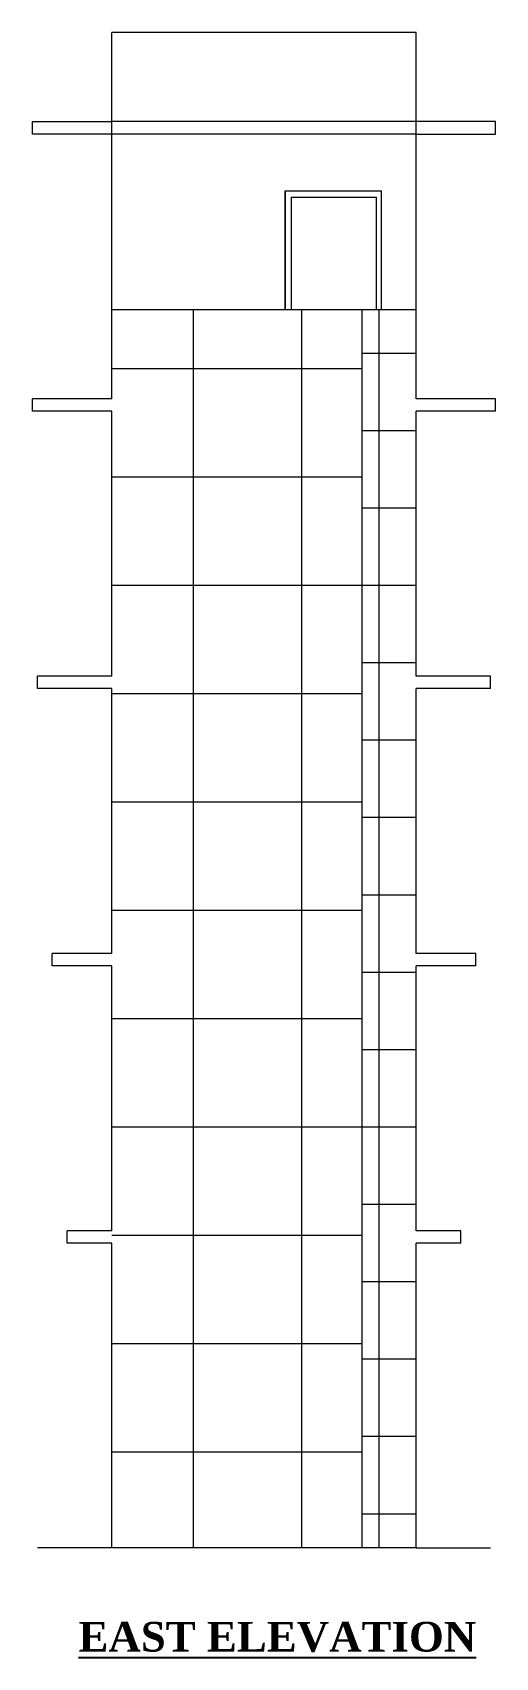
# Model space of a CAD drawing. Header units: inches. Extents: x 20273 to 41102, y -4696 to -1121.
# Drawn here: x 33798 to 33985, y -4589 to -3933 of the extents above; entities that cross this region are included whole.
import ezdxf

# ---------------------------------------------------------------- set-up
doc = ezdxf.new("R2010")
doc.units = ezdxf.units.IN
doc.header["$LTSCALE"] = 5
doc.header["$MEASUREMENT"] = 0
doc.layers.add('A-WALL', color=7, linetype='Continuous', lineweight=9)
doc.layers.add('DOOR', color=62, linetype='Continuous', lineweight=0)
doc.layers.add('TEXT', color=6, linetype='Continuous')
doc.styles.add('ordinary', font='times.ttf')

msp = doc.modelspace()

# ---------------------------------------------------------------- hatches: boundary and pattern name
at = {"layer": 'A-WALL', "ltscale": 5}
h = msp.add_hatch(dxfattribs=at)
h.set_pattern_fill('ANSI37', color=256, scale=350, angle=45)
h.paths.add_polyline_path([(33930.7, -4045.01), (33829.57, -4045.01), (33829.57, -4545.01), (33930.7, -4545.01)])
h = msp.add_hatch(dxfattribs=at)
h.set_pattern_fill('ANSI37', color=256, scale=250, angle=45)
h.paths.add_polyline_path([(33952.56, -4045.01), (33930.7, -4045.01), (33930.7, -4545.01), (33952.56, -4545.01)])

# ---------------------------------------------------------------- linework, layer by layer
for p, q in [((33952.56, -3933.01), (33829.57, -3933.01)), ((33829.57, -4081.01), (33829.57, -3933.01)), ((33952.56, -4081.01), (33952.56, -3933.01)), ((33797.57, -3974.01), (33797.57, -3969.01)), ((33797.57, -3969.01), (33829.57, -3969.01)), ((33952.56, -3969.01), (33829.57, -3969.01)), ((33984.56, -3969.01), (33952.56, -3969.01)), ((33984.56, -3974.01), (33984.56, -3969.01)), ((33829.57, -3974.01), (33797.57, -3974.01)), ((33952.56, -3974.01), (33829.57, -3974.01)), ((33952.56, -3974.01), (33984.56, -3974.01)), ((33952.56, -4045.01), (33829.57, -4045.01)), ((33930.7, -4545.01), (33930.7, -4045.01)), ((33797.57, -4086.01), (33797.57, -4081.01)), ((33829.57, -4081.01), (33797.57, -4081.01)), ((33984.56, -4081.01), (33952.56, -4081.01)), ((33984.56, -4086.01), (33984.56, -4081.01)), ((33829.57, -4086.01), (33797.57, -4086.01)), ((33829.57, -4193.01), (33829.57, -4086.01)), ((33984.56, -4086.01), (33952.56, -4086.01)), ((33952.56, -4193.01), (33952.56, -4086.01)), ((33799.57, -4198.01), (33799.57, -4193.01)), ((33829.57, -4193.01), (33799.57, -4193.01)), ((33982.56, -4193.01), (33952.56, -4193.01)), ((33982.56, -4198.01), (33982.56, -4193.01)), ((33829.57, -4198.01), (33799.57, -4198.01)), ((33829.57, -4305.01), (33829.57, -4198.01)), ((33982.56, -4198.01), (33952.56, -4198.01)), ((33952.56, -4305.01), (33952.56, -4198.01)), ((33805.57, -4310.01), (33805.57, -4305.01)), ((33829.57, -4305.01), (33805.57, -4305.01)), ((33976.56, -4305.01), (33952.56, -4305.01)), ((33976.56, -4310.01), (33976.56, -4305.01)), ((33829.57, -4310.01), (33805.57, -4310.01)), ((33829.57, -4417.01), (33829.57, -4310.01)), ((33976.56, -4310.01), (33952.56, -4310.01)), ((33952.56, -4417.01), (33952.56, -4310.01)), ((33811.57, -4422.01), (33811.57, -4417.01)), ((33829.57, -4417.01), (33811.57, -4417.01)), ((33829.57, -4422.01), (33811.57, -4422.01)), ((33829.57, -4545.01), (33829.57, -4422.01)), ((33970.56, -4417.01), (33952.56, -4417.01)), ((33970.56, -4422.01), (33952.56, -4422.01)), ((33952.56, -4545.01), (33952.56, -4422.01)), ((33970.56, -4422.01), (33970.56, -4417.01)), ((33829.57, -4545.01), (33799.57, -4545.01)), ((33952.56, -4545.01), (33829.57, -4545.01)), ((33952.56, -4545.01), (33829.57, -4545.01)), ((33952.56, -4545.01), (33982.56, -4545.01))]:
    msp.add_line(p, q, dxfattribs=at)
at = {"layer": 'DOOR', "lineweight": 13}
for p, q in [((33899.56, -4045.01), (33899.56, -3997.01)), ((33899.56, -3997.01), (33899.56, -4045.01)), ((33899.56, -3997.01), (33938.56, -3997.01)), ((33902.06, -3999.51), (33902.06, -4045.01)), ((33902.06, -3999.51), (33936.56, -3999.51)), ((33936.56, -4045.01), (33936.56, -3999.51)), ((33938.56, -4045.01), (33938.56, -3997.01))]:
    msp.add_line(p, q, dxfattribs=at)

# ---------------------------------------------------------------- texts
at = {"layer": 'TEXT', "insert": (33896.46, -4587.19), "char_height": 12, "width": 219.8151, "attachment_point": 8, "rotation": 359.99961, "style": 'ordinary'}
msp.add_mtext('{\\fTimes New Roman|b1|i0|c0|p18;\\LEAST ELEVATION}', dxfattribs=at)

doc.saveas('drawing.dxf')
